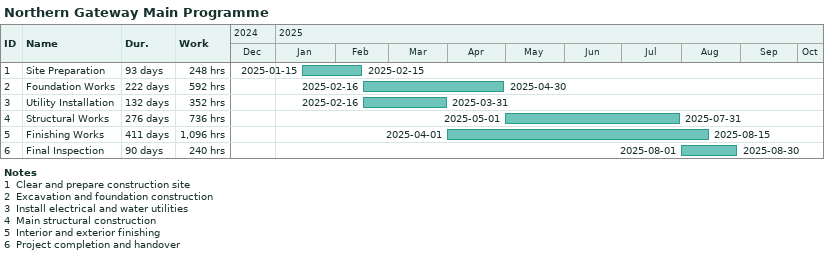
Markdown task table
Northern Gateway Main Programme

| ID | Task | Duration | Start | Finish | Work (h) |
|---|---|---|---|---|---|
| 1 | Site Preparation | 93d | 2025-01-15 | 2025-02-15 | 248 |
| 2 | Foundation Works | 222d | 2025-02-16 | 2025-04-30 | 592 |
| 3 | Utility Installation | 132d | 2025-02-16 | 2025-03-31 | 352 |
| 4 | Structural Works | 276d | 2025-05-01 | 2025-07-31 | 736 |
| 5 | Finishing Works | 411d | 2025-04-01 | 2025-08-15 | 1096 |
| 6 | Final Inspection | 90d | 2025-08-01 | 2025-08-30 | 240 |

Notes
- 1: Clear and prepare construction site
- 2: Excavation and foundation construction
- 3: Install electrical and water utilities
- 4: Main structural construction
- 5: Interior and exterior finishing
- 6: Project completion and handover
